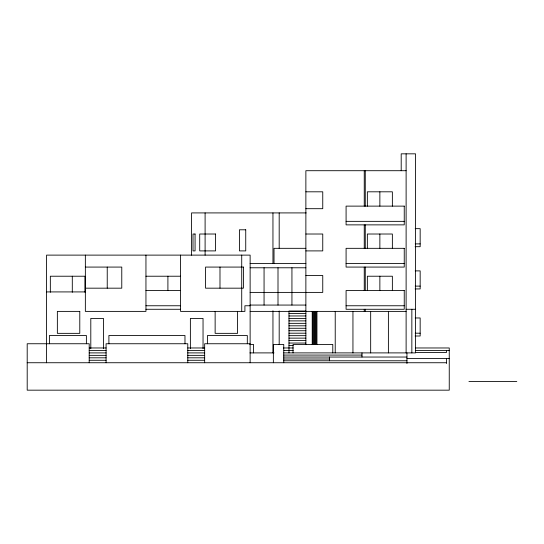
<?xml version="1.0" encoding="UTF-8"?>
<svg xmlns="http://www.w3.org/2000/svg" width="544" height="544" viewBox="0 0 544 544"><rect width="100%" height="100%" fill="white"/><g stroke="black" fill="none" stroke-linecap="round" stroke-linejoin="round"><path stroke-width="0.82" d="M406.116 170.707L305.871 170.707L305.871 344.685M305.871 191.808L322.755 191.808L322.755 208.692L305.871 208.692M306.218 212.915L191.583 212.915L191.583 255.177M346.086 221.354L404.246 221.354M415.208 228.657L420.165 228.657L420.165 246.697L415.099 246.697M305.871 234.015L322.755 234.015L322.755 250.9L305.871 250.9M415.208 243.889L420.165 243.889M305.871 248.329L274.02 248.329L274.02 263.561M250.131 263.561L305.871 263.561M346.086 263.561L404.246 263.561M85.354 267.077L121.774 267.077L121.774 288.177L85.354 288.177M250.131 267.777L305.871 267.777M415.208 270.885L420.165 270.885L420.165 288.932L415.099 288.932M305.871 275.516L322.755 275.516L322.755 292.4L250.131 292.4M145.948 276.223L180.567 276.223M415.208 286.117L420.165 286.117M145.948 290.53L180.567 290.53M46.587 291.917L85.354 291.917M250.131 305.062L305.871 305.062M145.948 305.762L180.567 305.762M250.131 305.762L244.909 305.762L244.909 311.392L180.567 311.392L180.567 255.116M346.086 305.762L404.246 305.762M145.948 309.278L180.567 309.278M406.116 309.278L415.534 309.278M305.871 311.039L288.986 311.039L288.986 352.893M250.131 311.392L406.116 311.392M288.986 313.5L305.871 313.5M288.986 315.962L305.871 315.962M415.208 317.968L420.165 317.968L420.165 336.008L415.099 336.008M288.986 318.424L305.871 318.424M288.986 320.885L305.871 320.885M288.986 323.347L305.871 323.347M288.986 325.808L305.871 325.808M288.986 328.27L305.871 328.27M288.986 330.738L305.871 330.738M288.986 333.2L305.871 333.2M415.208 333.2L420.165 333.2M288.986 335.662L305.871 335.662M288.986 338.123L305.871 338.123M288.986 340.585L305.871 340.585M288.986 343.046L305.871 343.046M250.131 343.747L204.66 343.747L204.66 362.739M249.757 344.454L253.558 344.454L253.558 352.893M288.986 345.508L293.209 345.508M89.202 347.97L106.087 347.97M187.782 347.97L204.66 347.97M283.356 347.97L293.209 347.97M415.364 347.97L449.249 347.97L449.249 390.17L27.2 390.17L27.2 343.747L89.202 343.747L89.202 362.739M89.202 350.431L106.087 350.431M187.782 350.431L204.66 350.431M284.002 350.431L293.209 350.431M415.351 350.431L449.249 350.431M415.351 352.539L446.434 352.539L446.434 350.431M89.202 352.893L106.087 352.893M187.782 352.893L204.66 352.893M249.954 352.893L274.02 352.893M283.75 352.893L415.534 352.893L415.534 153.83L401.2 153.83L401.2 170.707M283.75 355.069L361.984 355.069M89.202 355.354L106.087 355.354M187.782 355.354L204.66 355.354M283.75 357.041L406.953 357.041M89.202 357.816L106.087 357.816M187.782 357.816L204.66 357.816M406.953 358.523L449.249 358.523M283.75 359.006L329.44 359.006M89.202 360.278L106.087 360.278M187.782 360.278L204.66 360.278M283.75 360.774L406.953 360.774M27.2 362.739L446.434 362.739M468.935 381.432L516.8 381.432M446.434 358.523L446.434 363.521M411.849 309.278L411.849 352.893M406.953 352.893L406.953 363.521M406.116 153.83L406.116 352.893M392.367 206.162L392.367 191.808L367.356 191.808L367.356 206.162M392.367 248.363L392.367 234.015L367.356 234.015L367.356 248.363M392.367 290.571L392.367 276.223L367.356 276.223L367.356 290.571M388.396 311.392L388.396 352.893M379.862 191.808L379.862 206.162M379.862 234.015L379.862 248.363M379.862 276.223L379.862 290.571M370.668 311.392L370.668 352.893M365.269 170.707L365.269 206.162M365.269 224.869L365.269 248.418M365.269 267.077L365.269 290.625M365.269 309.278L365.269 311.392M364.249 170.707L364.249 206.162M364.249 224.869L364.249 248.418M364.249 267.077L364.249 290.625M364.249 309.278L364.249 311.392M361.984 352.893L361.984 357.041M352.947 311.392L352.947 352.893M335.226 311.392L335.226 352.893M332.785 352.893L332.785 344.454L293.019 344.454L293.019 352.893M329.44 357.041L329.44 360.774M316.948 311.392L316.948 344.644M316.091 311.392L316.091 344.644M315.228 311.392L315.228 344.644M314.371 311.392L314.371 344.644M313.514 311.392L313.514 344.42M312.657 311.392L312.657 344.42M312.222 311.392L312.222 344.42M291.938 267.777L291.938 305.062M283.75 362.739L283.75 344.454L273.36 344.454L273.36 362.739M279.188 212.915L279.188 248.363M279.188 310.964L279.188 344.604M278.004 267.777L278.004 305.062M272.952 212.915L272.952 263.561M272.952 310.753L272.952 352.893M264.064 267.777L264.064 305.062M250.131 362.739L250.131 255.116L46.587 255.116L46.587 362.739M247.316 343.747L247.316 335.505L207.475 335.505L207.475 343.747M241.72 255.116L241.72 311.392M237.558 311.392L237.558 333.35L215.138 333.35L215.138 311.392M219.987 267.077L219.987 288.177M205.102 212.915L205.102 255.143M203.041 348.69L203.041 318.424L190.38 318.424L190.38 348.69M187.782 362.739L187.782 343.747L106.087 343.747L106.087 362.739M184.994 343.747L184.967 335.505L108.902 335.505L108.902 343.747M167.906 276.223L167.906 290.571M145.948 255.116L145.948 311.392L85.354 311.392L85.354 255.116M107.236 267.077L107.236 288.177M103.462 348.69L103.462 318.424L90.8 318.424L90.8 348.69M86.387 343.747L86.387 335.505L49.402 335.505L49.402 343.747M84.959 292.257L84.959 276.223L50.34 276.223L50.34 292.257M72.298 276.223L72.298 292.257M404.246 206.122L346.086 206.122L346.086 224.869L404.246 224.869L404.246 206.122M245.738 229.792L239.408 229.792L239.408 250.9L245.738 250.9L245.738 229.792M195.072 234.015L193.011 234.015L193.011 250.9L195.072 250.9L195.072 234.015M215.567 234.015L199.709 234.015L199.709 250.9L215.567 250.9L215.567 234.015M404.246 248.329L346.086 248.329L346.086 267.077L404.246 267.077L404.246 248.329M243.42 267.077L205.557 267.077L205.557 288.177L243.42 288.177L243.42 267.077M404.246 290.53L346.086 290.53L346.086 309.278L404.246 309.278L404.246 290.53M79.784 311.392L57.358 311.392L57.358 333.35L79.784 333.35L79.784 311.392"/></g></svg>
